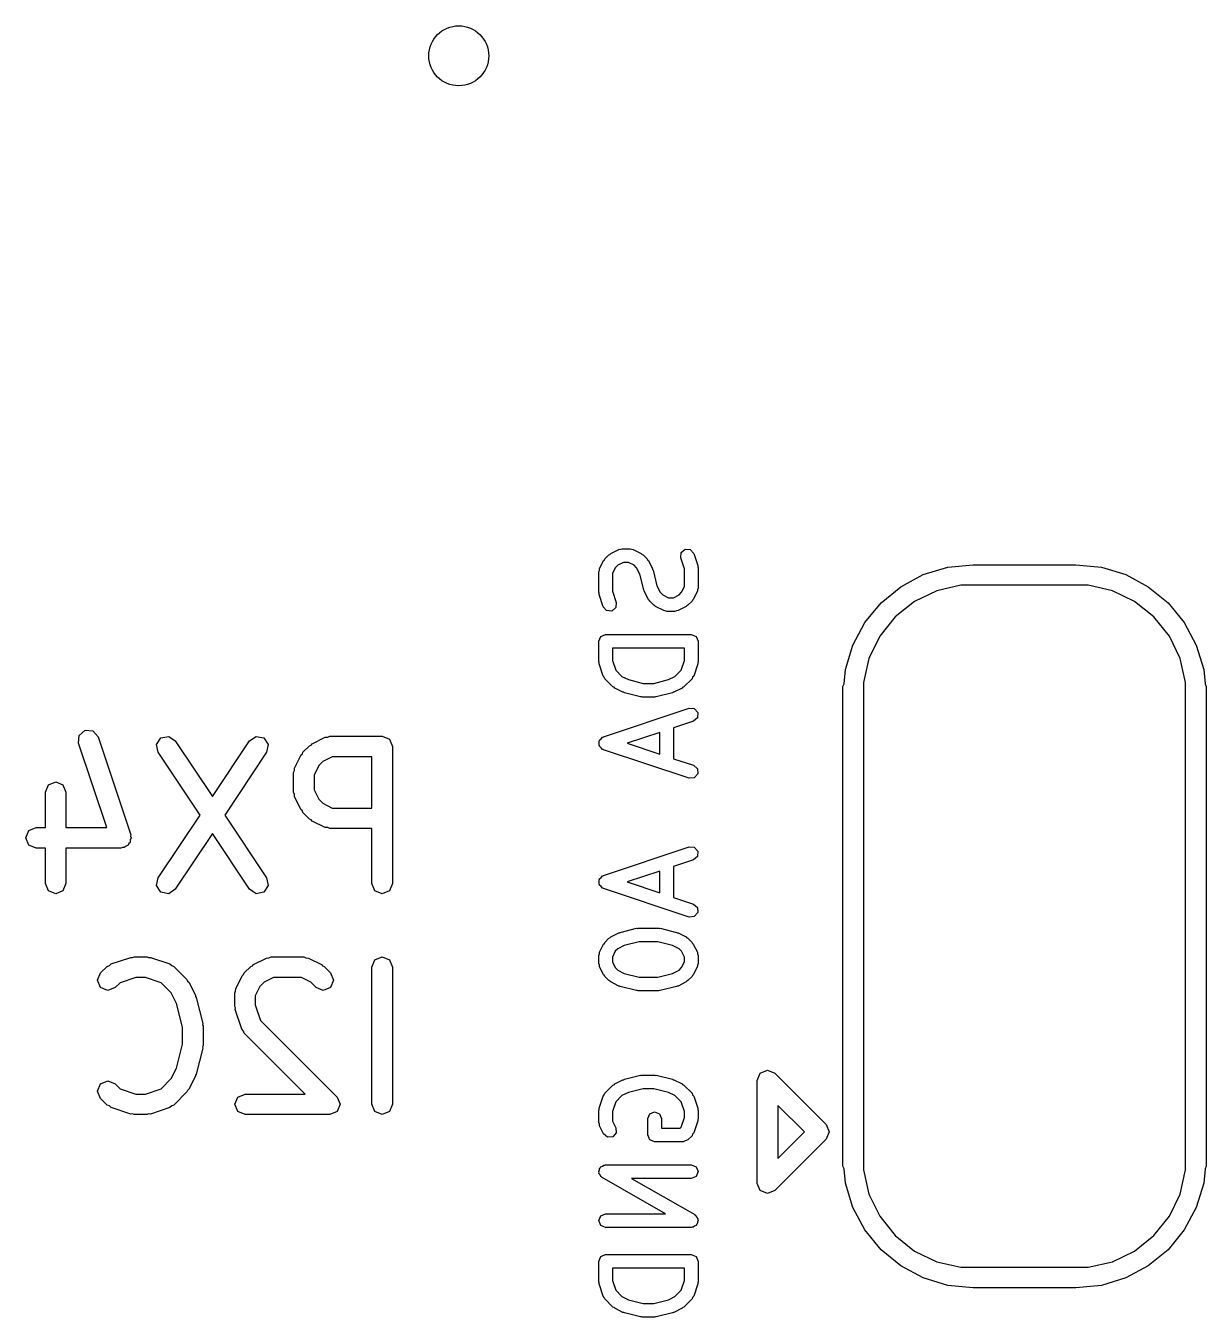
# Model space of a CAD drawing. Extents: x 3.9 to 4.98, y -3.16 to -2.45.
# Drawn here: x 3.9005 to 4.1717, y -2.8898 to -2.5931 of the extents above; entities that cross this region are included whole.
import ezdxf

# ---------------------------------------------------------------- set-up
doc = ezdxf.new("R2010")
doc.units = 0
doc.header["$MEASUREMENT"] = 0
doc.layers.add('BLACK', color=7, linetype='CONTINUOUS')

msp = doc.modelspace()

# ---------------------------------------------------------------- linework, layer by layer
at = {"layer": 'BLACK', "linetype": 'CONTINUOUS'}
for p, q in [((4.03357, -2.71558), (4.0345, -2.71465)), ((4.0345, -2.71465), (4.03474, -2.71455)), ((4.03474, -2.71455), (4.03491, -2.71435)), ((4.03491, -2.71435), (4.03679, -2.71341)), ((4.03679, -2.71341), (4.03715, -2.71339)), ((4.03715, -2.71339), (4.03749, -2.71325)), ((4.03749, -2.71325), (4.03937, -2.71325)), ((4.03937, -2.71325), (4.0397, -2.71339)), ((4.0397, -2.71339), (4.04007, -2.71341)), ((4.04007, -2.71341), (4.04195, -2.71435)), ((4.04195, -2.71435), (4.04212, -2.71455)), ((4.04212, -2.71455), (4.04235, -2.71465)), ((4.04235, -2.71465), (4.04329, -2.71558)), ((4.051, -2.71532), (4.05108, -2.71412)), ((4.05108, -2.71412), (4.05199, -2.71333)), ((4.05199, -2.71333), (4.05319, -2.71341)), ((4.05319, -2.71341), (4.05398, -2.71432)), ((4.05398, -2.71432), (4.05492, -2.71714)), ((4.03233, -2.71787), (4.03327, -2.71599)), ((4.03327, -2.71599), (4.03347, -2.71582)), ((4.03347, -2.71582), (4.03357, -2.71558)), ((4.03597, -2.71763), (4.03532, -2.71894)), ((4.03655, -2.71705), (4.03597, -2.71763)), ((4.03786, -2.7164), (4.03655, -2.71705)), ((4.03899, -2.7164), (4.03786, -2.7164)), ((4.04031, -2.71705), (4.03899, -2.7164)), ((4.04088, -2.71763), (4.04031, -2.71705)), ((4.04163, -2.71912), (4.04088, -2.71763)), ((4.04329, -2.71558), (4.04339, -2.71582)), ((4.04339, -2.71582), (4.04359, -2.71599)), ((4.04359, -2.71599), (4.04452, -2.71787)), ((4.05185, -2.71789), (4.051, -2.71532)), ((4.05492, -2.71714), (4.0549, -2.71739)), ((4.0549, -2.71739), (4.055, -2.71763)), ((4.055, -2.71763), (4.055, -2.72232)), ((4.10674, -2.71921), (4.11235, -2.7175)), ((4.11235, -2.7175), (4.11819, -2.71693)), ((4.11819, -2.71693), (4.14181, -2.71693)), ((4.14181, -2.71693), (4.14765, -2.7175)), ((4.14765, -2.7175), (4.15326, -2.71921)), ((4.03217, -2.71857), (4.03231, -2.71823)), ((4.03217, -2.72326), (4.03217, -2.71857)), ((4.03231, -2.71823), (4.03233, -2.71787)), ((4.03532, -2.71894), (4.03532, -2.723)), ((4.04253, -2.7227), (4.04163, -2.71912)), ((4.04452, -2.71787), (4.04454, -2.71805)), ((4.04454, -2.71805), (4.04464, -2.71819)), ((4.04464, -2.71819), (4.04554, -2.72177)), ((4.05185, -2.72195), (4.05185, -2.71789)), ((4.10157, -2.72197), (4.10674, -2.71921)), ((4.15326, -2.71921), (4.15843, -2.72197)), ((4.03227, -2.7235), (4.03217, -2.72326)), ((4.03225, -2.72376), (4.03227, -2.7235)), ((4.03532, -2.723), (4.03617, -2.72557)), ((4.04263, -2.72285), (4.04253, -2.7227)), ((4.04264, -2.72302), (4.04263, -2.72285)), ((4.04358, -2.7249), (4.04264, -2.72302)), ((4.04554, -2.72177), (4.04628, -2.72326)), ((4.04628, -2.72326), (4.04686, -2.72384)), ((4.05062, -2.72384), (4.0512, -2.72326)), ((4.0512, -2.72326), (4.05185, -2.72195)), ((4.05484, -2.72302), (4.0539, -2.7249)), ((4.05486, -2.72266), (4.05484, -2.72302)), ((4.055, -2.72232), (4.05486, -2.72266)), ((4.09703, -2.72569), (4.10157, -2.72197)), ((4.10981, -2.72292), (4.1047, -2.72538)), ((4.11535, -2.72165), (4.10981, -2.72292)), ((4.11819, -2.72165), (4.11535, -2.72165)), ((4.14181, -2.72165), (4.11819, -2.72165)), ((4.14465, -2.72165), (4.14181, -2.72165)), ((4.15019, -2.72292), (4.14465, -2.72165)), ((4.1553, -2.72538), (4.15019, -2.72292)), ((4.15843, -2.72197), (4.16297, -2.72569)), ((4.03319, -2.72657), (4.03225, -2.72376)), ((4.03398, -2.72748), (4.03319, -2.72657)), ((4.03617, -2.72557), (4.03609, -2.72677)), ((4.04378, -2.72507), (4.04358, -2.7249)), ((4.04388, -2.72531), (4.04378, -2.72507)), ((4.04481, -2.72625), (4.04388, -2.72531)), ((4.04505, -2.72635), (4.04481, -2.72625)), ((4.04522, -2.72654), (4.04505, -2.72635)), ((4.0471, -2.72748), (4.04522, -2.72654)), ((4.04686, -2.72384), (4.04817, -2.7245)), ((4.04817, -2.7245), (4.04931, -2.7245)), ((4.04931, -2.7245), (4.05062, -2.72384)), ((4.05226, -2.72654), (4.05038, -2.72748)), ((4.05243, -2.72635), (4.05226, -2.72654)), ((4.05267, -2.72625), (4.05243, -2.72635)), ((4.0536, -2.72531), (4.05267, -2.72625)), ((4.0537, -2.72507), (4.0536, -2.72531)), ((4.0539, -2.7249), (4.0537, -2.72507)), ((4.09331, -2.73023), (4.09703, -2.72569)), ((4.1047, -2.72538), (4.10026, -2.72892)), ((4.15974, -2.72892), (4.1553, -2.72538)), ((4.16297, -2.72569), (4.16669, -2.73023)), ((4.03518, -2.72756), (4.03398, -2.72748)), ((4.03609, -2.72677), (4.03518, -2.72756)), ((4.04746, -2.7275), (4.0471, -2.72748)), ((4.0478, -2.72764), (4.04746, -2.7275)), ((4.04968, -2.72764), (4.0478, -2.72764)), ((4.05002, -2.7275), (4.04968, -2.72764)), ((4.05038, -2.72748), (4.05002, -2.7275)), ((4.10026, -2.72892), (4.09672, -2.73336)), ((4.16328, -2.73336), (4.15974, -2.72892)), ((4.09055, -2.7354), (4.09331, -2.73023)), ((4.16669, -2.73023), (4.16945, -2.7354)), ((4.03217, -2.73451), (4.03263, -2.73339)), ((4.03217, -2.73919), (4.03217, -2.73451)), ((4.03263, -2.73339), (4.03374, -2.73293)), ((4.03374, -2.73293), (4.05343, -2.73293)), ((4.05343, -2.73293), (4.05454, -2.73339)), ((4.05454, -2.73339), (4.055, -2.73451)), ((4.055, -2.73451), (4.055, -2.73919)), ((4.08884, -2.74101), (4.09055, -2.7354)), ((4.09672, -2.73336), (4.09426, -2.73848)), ((4.16574, -2.73848), (4.16328, -2.73336)), ((4.16945, -2.7354), (4.17116, -2.74101)), ((4.05185, -2.73608), (4.03532, -2.73608)), ((4.03532, -2.73608), (4.03532, -2.73894)), ((4.05185, -2.73894), (4.05185, -2.73608)), ((4.09426, -2.73848), (4.09299, -2.74401)), ((4.16701, -2.74401), (4.16574, -2.73848)), ((4.03227, -2.73943), (4.03217, -2.73919)), ((4.03225, -2.73969), (4.03227, -2.73943)), ((4.03319, -2.7425), (4.03225, -2.73969)), ((4.03532, -2.73894), (4.03606, -2.74115)), ((4.03606, -2.74115), (4.03749, -2.74259)), ((4.04968, -2.74259), (4.05111, -2.74115)), ((4.05111, -2.74115), (4.05185, -2.73894)), ((4.05492, -2.73969), (4.05398, -2.7425)), ((4.055, -2.73919), (4.0549, -2.73943)), ((4.0549, -2.73943), (4.05492, -2.73969)), ((4.08852, -2.74427), (4.08884, -2.74101)), ((4.17116, -2.74101), (4.17148, -2.74427)), ((4.03343, -2.74278), (4.03319, -2.7425)), ((4.03357, -2.74312), (4.03343, -2.74278)), ((4.03544, -2.74499), (4.03357, -2.74312)), ((4.03749, -2.74259), (4.03898, -2.74333)), ((4.03898, -2.74333), (4.04237, -2.74418)), ((4.04237, -2.74418), (4.0448, -2.74418)), ((4.0448, -2.74418), (4.04819, -2.74333)), ((4.04819, -2.74333), (4.04968, -2.74259)), ((4.0536, -2.74312), (4.05173, -2.74499)), ((4.05374, -2.74278), (4.0536, -2.74312)), ((4.05398, -2.7425), (4.05374, -2.74278)), ((4.08827, -2.74488), (4.08852, -2.74427)), ((4.09299, -2.74401), (4.09299, -2.74488)), ((4.16701, -2.74488), (4.16701, -2.74401)), ((4.17148, -2.74427), (4.17173, -2.74488)), ((4.03568, -2.74509), (4.03544, -2.74499)), ((4.03585, -2.74529), (4.03568, -2.74509)), ((4.03772, -2.74623), (4.03585, -2.74529)), ((4.0379, -2.74624), (4.03772, -2.74623)), ((4.03805, -2.74635), (4.0379, -2.74624)), ((4.0418, -2.74728), (4.03805, -2.74635)), ((4.04199, -2.74725), (4.0418, -2.74728)), ((4.04218, -2.74733), (4.04199, -2.74725)), ((4.04499, -2.74733), (4.04218, -2.74733)), ((4.04518, -2.74725), (4.04499, -2.74733)), ((4.04537, -2.74728), (4.04518, -2.74725)), ((4.04912, -2.74635), (4.04537, -2.74728)), ((4.04927, -2.74624), (4.04912, -2.74635)), ((4.04944, -2.74623), (4.04927, -2.74624)), ((4.05132, -2.74529), (4.04944, -2.74623)), ((4.05149, -2.74509), (4.05132, -2.74529)), ((4.05173, -2.74499), (4.05149, -2.74509)), ((4.08827, -2.85512), (4.08827, -2.74488)), ((4.09299, -2.74488), (4.09299, -2.85315)), ((4.16701, -2.85315), (4.16701, -2.74488)), ((4.17173, -2.74488), (4.17173, -2.85512)), ((4.03324, -2.75645), (4.05293, -2.74989)), ((4.05293, -2.74989), (4.05413, -2.74997)), ((4.05413, -2.74997), (4.05492, -2.75088)), ((4.05393, -2.75287), (4.04938, -2.75439)), ((4.05484, -2.75208), (4.05393, -2.75287)), ((4.05492, -2.75088), (4.05484, -2.75208)), ((3.91266, -2.75794), (3.91279, -2.75614)), ((3.91279, -2.75614), (3.91415, -2.75495)), ((3.91415, -2.75495), (3.91596, -2.75508)), ((3.91596, -2.75508), (3.91714, -2.75645)), ((3.96989, -2.75654), (3.97039, -2.75633)), ((3.97039, -2.75633), (3.98239, -2.75633)), ((3.98239, -2.75633), (3.98406, -2.75702)), ((4.04623, -2.75544), (4.03872, -2.75794)), ((4.04623, -2.76044), (4.04623, -2.75544)), ((4.04938, -2.75439), (4.04938, -2.76149)), ((3.91912, -2.77733), (3.91266, -2.75794)), ((3.91714, -2.75645), (3.92464, -2.77895)), ((3.93058, -2.75823), (3.93159, -2.75673)), ((3.93093, -2.76001), (3.93058, -2.75823)), ((3.93159, -2.75673), (3.93336, -2.75638)), ((3.93336, -2.75638), (3.93486, -2.75738)), ((3.93486, -2.75738), (3.9434, -2.77018)), ((3.9434, -2.77018), (3.95193, -2.75738)), ((3.95193, -2.75738), (3.95343, -2.75638)), ((3.95343, -2.75638), (3.95521, -2.75673)), ((3.95521, -2.75673), (3.95621, -2.75823)), ((3.95621, -2.75823), (3.95586, -2.76001)), ((3.96422, -2.76002), (3.96572, -2.75852)), ((3.96572, -2.75852), (3.96608, -2.75838)), ((3.96608, -2.75838), (3.96634, -2.75808)), ((3.96634, -2.75808), (3.96934, -2.75658)), ((3.96934, -2.75658), (3.96989, -2.75654)), ((3.98406, -2.75702), (3.98475, -2.7587)), ((3.98475, -2.7587), (3.98475, -2.79019)), ((4.03225, -2.75744), (4.03233, -2.75735)), ((4.03228, -2.75794), (4.03225, -2.75744)), ((4.03225, -2.75844), (4.03228, -2.75794)), ((4.03233, -2.75853), (4.03225, -2.75844)), ((4.03233, -2.75724), (4.03271, -2.75691)), ((4.03233, -2.75735), (4.03233, -2.75724)), ((4.03233, -2.75865), (4.03233, -2.75853)), ((4.03271, -2.75897), (4.03233, -2.75865)), ((4.03271, -2.75691), (4.03304, -2.75653)), ((4.03304, -2.75935), (4.03271, -2.75897)), ((4.03304, -2.75653), (4.03316, -2.75652)), ((4.03316, -2.75652), (4.03324, -2.75645)), ((4.03872, -2.75794), (4.04623, -2.76044)), ((3.94056, -2.77444), (3.93093, -2.76001)), ((3.95586, -2.76001), (3.94624, -2.77444)), ((3.96228, -2.76364), (3.96378, -2.76064)), ((3.96378, -2.76064), (3.96408, -2.76038)), ((3.96408, -2.76038), (3.96422, -2.76002)), ((3.96879, -2.76214), (3.96784, -2.76309)), ((3.97095, -2.76106), (3.96879, -2.76214)), ((3.98003, -2.76106), (3.97095, -2.76106)), ((3.98003, -2.77283), (3.98003, -2.76106)), ((4.03316, -2.75936), (4.03304, -2.75935)), ((4.03324, -2.75944), (4.03316, -2.75936)), ((4.05293, -2.766), (4.03324, -2.75944)), ((4.04938, -2.76149), (4.05393, -2.76301)), ((3.96203, -2.76469), (3.96224, -2.76419)), ((3.96203, -2.76919), (3.96203, -2.76469)), ((3.96224, -2.76419), (3.96228, -2.76364)), ((3.96784, -2.76309), (3.96676, -2.76525)), ((4.05393, -2.76301), (4.05484, -2.7638)), ((4.05492, -2.765), (4.05413, -2.76591)), ((4.05484, -2.7638), (4.05492, -2.765)), ((3.90504, -2.76919), (3.90573, -2.76752)), ((3.90573, -2.76752), (3.9074, -2.76683)), ((3.9074, -2.76683), (3.90907, -2.76752)), ((3.90907, -2.76752), (3.90976, -2.76919)), ((3.96676, -2.76525), (3.96676, -2.76864)), ((4.05413, -2.76591), (4.05293, -2.766)), ((3.90504, -2.77733), (3.90504, -2.76919)), ((3.90976, -2.76919), (3.90976, -2.77733)), ((3.96224, -2.7697), (3.96203, -2.76919)), ((3.96228, -2.77025), (3.96224, -2.7697)), ((3.96378, -2.77325), (3.96228, -2.77025)), ((3.96676, -2.76864), (3.96784, -2.77079)), ((3.96784, -2.77079), (3.96879, -2.77175)), ((3.96408, -2.7735), (3.96378, -2.77325)), ((3.96422, -2.77386), (3.96408, -2.7735)), ((3.96572, -2.77536), (3.96422, -2.77386)), ((3.96879, -2.77175), (3.97095, -2.77283)), ((3.97095, -2.77283), (3.98003, -2.77283)), ((3.93093, -2.78888), (3.94056, -2.77444)), ((3.94624, -2.77444), (3.95586, -2.78888)), ((3.96608, -2.77551), (3.96572, -2.77536)), ((3.96634, -2.77581), (3.96608, -2.77551)), ((3.96934, -2.77731), (3.96634, -2.77581)), ((3.90054, -2.77969), (3.90123, -2.77802)), ((3.90123, -2.78136), (3.90054, -2.77969)), ((3.90123, -2.77802), (3.9029, -2.77733)), ((3.9029, -2.77733), (3.90504, -2.77733)), ((3.90976, -2.77733), (3.91912, -2.77733)), ((3.92476, -2.77969), (3.92455, -2.7802)), ((3.92464, -2.77895), (3.92461, -2.77933)), ((3.92461, -2.77933), (3.92476, -2.77969)), ((3.9434, -2.7787), (3.93486, -2.7915)), ((3.95193, -2.7915), (3.9434, -2.7787)), ((3.96989, -2.77734), (3.96934, -2.77731)), ((3.97039, -2.77756), (3.96989, -2.77734)), ((3.98003, -2.77756), (3.97039, -2.77756)), ((3.98003, -2.79019), (3.98003, -2.77756)), ((3.9029, -2.78205), (3.90123, -2.78136)), ((3.90504, -2.78205), (3.9029, -2.78205)), ((3.90504, -2.79019), (3.90504, -2.78205)), ((3.9224, -2.78205), (3.90976, -2.78205)), ((3.90976, -2.78205), (3.90976, -2.79019)), ((3.92276, -2.78191), (3.9224, -2.78205)), ((3.92315, -2.78193), (3.92276, -2.78191)), ((3.92356, -2.78157), (3.92315, -2.78193)), ((3.92407, -2.78136), (3.92356, -2.78157)), ((3.92422, -2.781), (3.92407, -2.78136)), ((3.92451, -2.78075), (3.92422, -2.781)), ((3.92455, -2.7802), (3.92451, -2.78075)), ((4.03324, -2.78832), (4.05293, -2.78176)), ((4.05293, -2.78176), (4.05413, -2.78184)), ((4.05413, -2.78184), (4.05492, -2.78275)), ((4.05492, -2.78275), (4.05484, -2.78395)), ((4.05393, -2.78474), (4.04938, -2.78626)), ((4.05484, -2.78395), (4.05393, -2.78474)), ((3.93058, -2.79065), (3.93093, -2.78888)), ((3.95586, -2.78888), (3.95621, -2.79065)), ((4.03233, -2.78911), (4.03271, -2.78878)), ((4.03271, -2.78878), (4.03304, -2.7884)), ((4.03304, -2.7884), (4.03316, -2.7884)), ((4.03316, -2.7884), (4.03324, -2.78832)), ((4.04623, -2.78731), (4.03872, -2.78981)), ((4.04623, -2.79231), (4.04623, -2.78731)), ((4.04938, -2.78626), (4.04938, -2.79336)), ((3.90573, -2.79186), (3.90504, -2.79019)), ((3.9074, -2.79255), (3.90573, -2.79186)), ((3.90907, -2.79186), (3.9074, -2.79255)), ((3.90976, -2.79019), (3.90907, -2.79186)), ((3.93159, -2.79216), (3.93058, -2.79065)), ((3.93486, -2.7915), (3.93336, -2.79251)), ((3.95343, -2.79251), (3.95193, -2.7915)), ((3.95621, -2.79065), (3.95521, -2.79216)), ((3.98072, -2.79186), (3.98003, -2.79019)), ((3.98239, -2.79255), (3.98072, -2.79186)), ((3.98406, -2.79186), (3.98239, -2.79255)), ((3.98475, -2.79019), (3.98406, -2.79186)), ((4.03225, -2.78931), (4.03233, -2.78923)), ((4.03228, -2.78981), (4.03225, -2.78931)), ((4.03225, -2.79031), (4.03228, -2.78981)), ((4.03233, -2.7904), (4.03225, -2.79031)), ((4.03233, -2.78923), (4.03233, -2.78911)), ((4.03233, -2.79052), (4.03233, -2.7904)), ((4.03271, -2.79084), (4.03233, -2.79052)), ((4.03304, -2.79122), (4.03271, -2.79084)), ((4.03316, -2.79123), (4.03304, -2.79122)), ((4.03324, -2.79131), (4.03316, -2.79123)), ((4.05293, -2.79787), (4.03324, -2.79131)), ((4.03872, -2.78981), (4.04623, -2.79231)), ((3.93336, -2.79251), (3.93159, -2.79216)), ((3.95521, -2.79216), (3.95343, -2.79251)), ((4.04938, -2.79336), (4.05393, -2.79488)), ((4.05393, -2.79488), (4.05484, -2.79567)), ((4.05413, -2.79778), (4.05293, -2.79787)), ((4.05492, -2.79687), (4.05413, -2.79778)), ((4.05484, -2.79567), (4.05492, -2.79687)), ((4.03711, -2.80141), (4.04086, -2.80047)), ((4.04086, -2.80047), (4.04106, -2.8005)), ((4.04106, -2.8005), (4.04124, -2.80042)), ((4.04124, -2.80042), (4.04593, -2.80042)), ((4.04593, -2.80042), (4.04611, -2.8005)), ((4.04611, -2.8005), (4.04631, -2.80047)), ((4.04631, -2.80047), (4.05006, -2.80141)), ((4.03347, -2.80394), (4.03357, -2.8037)), ((4.03357, -2.8037), (4.0345, -2.80276)), ((4.0345, -2.80276), (4.03474, -2.80266)), ((4.03474, -2.80266), (4.03491, -2.80246)), ((4.03491, -2.80246), (4.03679, -2.80153)), ((4.03679, -2.80153), (4.03697, -2.80151)), ((4.03697, -2.80151), (4.03711, -2.80141)), ((4.04144, -2.80357), (4.03804, -2.80442)), ((4.04573, -2.80357), (4.04144, -2.80357)), ((4.04913, -2.80442), (4.04573, -2.80357)), ((4.05006, -2.80141), (4.0502, -2.80151)), ((4.0502, -2.80151), (4.05038, -2.80153)), ((4.05038, -2.80153), (4.05226, -2.80246)), ((4.05226, -2.80246), (4.05243, -2.80266)), ((4.05243, -2.80266), (4.05267, -2.80276)), ((4.05267, -2.80276), (4.0536, -2.8037)), ((4.0536, -2.8037), (4.0537, -2.80394)), ((4.03217, -2.80669), (4.03231, -2.80635)), ((4.03217, -2.80856), (4.03217, -2.80669)), ((4.03231, -2.80635), (4.03233, -2.80598)), ((4.03233, -2.80598), (4.03327, -2.80411)), ((4.03327, -2.80411), (4.03347, -2.80394)), ((4.03597, -2.80574), (4.03532, -2.80706)), ((4.03655, -2.80517), (4.03597, -2.80574)), ((4.03804, -2.80442), (4.03655, -2.80517)), ((4.05062, -2.80517), (4.04913, -2.80442)), ((4.0512, -2.80574), (4.05062, -2.80517)), ((4.05185, -2.80706), (4.0512, -2.80574)), ((4.0537, -2.80394), (4.0539, -2.80411)), ((4.0539, -2.80411), (4.05484, -2.80598)), ((4.05484, -2.80598), (4.05486, -2.80635)), ((4.05486, -2.80635), (4.055, -2.80669)), ((4.055, -2.80669), (4.055, -2.80856)), ((3.91773, -2.81073), (3.91923, -2.80923)), ((3.91923, -2.80923), (3.91974, -2.80902)), ((3.91974, -2.80902), (3.92015, -2.80866)), ((3.92015, -2.80866), (3.92465, -2.80716)), ((3.92465, -2.80716), (3.92504, -2.80719)), ((3.92504, -2.80719), (3.9254, -2.80704)), ((3.9254, -2.80704), (3.9284, -2.80704)), ((3.9284, -2.80704), (3.92876, -2.80719)), ((3.92876, -2.80719), (3.92915, -2.80716)), ((3.92915, -2.80716), (3.93365, -2.80866)), ((3.93365, -2.80866), (3.93406, -2.80902)), ((3.93406, -2.80902), (3.93457, -2.80923)), ((3.93457, -2.80923), (3.93757, -2.81223)), ((3.95073, -2.81073), (3.95223, -2.80923)), ((3.95223, -2.80923), (3.95259, -2.80908)), ((3.95259, -2.80908), (3.95284, -2.80879)), ((3.95284, -2.80879), (3.95584, -2.80729)), ((3.95584, -2.80729), (3.95639, -2.80725)), ((3.95639, -2.80725), (3.9569, -2.80704)), ((3.9569, -2.80704), (3.9644, -2.80704)), ((3.9644, -2.80704), (3.9649, -2.80725)), ((3.9649, -2.80725), (3.96545, -2.80729)), ((3.96545, -2.80729), (3.96845, -2.80879)), ((3.96845, -2.80879), (3.96871, -2.80908)), ((3.96871, -2.80908), (3.96906, -2.80923)), ((3.96906, -2.80923), (3.97056, -2.81073)), ((3.98003, -2.8094), (3.98072, -2.80773)), ((3.98003, -2.8409), (3.98003, -2.8094)), ((3.98072, -2.80773), (3.98239, -2.80704)), ((3.98239, -2.80704), (3.98406, -2.80773)), ((3.98406, -2.80773), (3.98475, -2.8094)), ((3.98475, -2.8094), (3.98475, -2.8409)), ((4.03231, -2.8089), (4.03217, -2.80856)), ((4.03233, -2.80926), (4.03231, -2.8089)), ((4.03327, -2.81114), (4.03233, -2.80926)), ((4.03532, -2.80706), (4.03532, -2.80819)), ((4.03532, -2.80819), (4.03597, -2.8095)), ((4.03597, -2.8095), (4.03655, -2.81008)), ((4.05062, -2.81008), (4.0512, -2.8095)), ((4.0512, -2.8095), (4.05185, -2.80819)), ((4.05185, -2.80819), (4.05185, -2.80706)), ((4.05484, -2.80926), (4.0539, -2.81114)), ((4.05486, -2.8089), (4.05484, -2.80926)), ((4.055, -2.80856), (4.05486, -2.8089)), ((3.91704, -2.8124), (3.91773, -2.81073)), ((3.91773, -2.81407), (3.91704, -2.8124)), ((3.92578, -2.81177), (3.92218, -2.81297)), ((3.92802, -2.81177), (3.92578, -2.81177)), ((3.93162, -2.81297), (3.92802, -2.81177)), ((3.93757, -2.81223), (3.93772, -2.81259)), ((3.93772, -2.81259), (3.93801, -2.81285)), ((3.94878, -2.81435), (3.95028, -2.81135)), ((3.95028, -2.81135), (3.95058, -2.81109)), ((3.95058, -2.81109), (3.95073, -2.81073)), ((3.95745, -2.81177), (3.9553, -2.81284)), ((3.96384, -2.81177), (3.95745, -2.81177)), ((3.966, -2.81284), (3.96384, -2.81177)), ((3.97056, -2.81073), (3.97126, -2.8124)), ((3.97126, -2.8124), (3.97056, -2.81407)), ((4.03347, -2.81131), (4.03327, -2.81114)), ((4.03357, -2.81155), (4.03347, -2.81131)), ((4.0345, -2.81249), (4.03357, -2.81155)), ((4.03474, -2.81258), (4.0345, -2.81249)), ((4.03491, -2.81278), (4.03474, -2.81258)), ((4.03655, -2.81008), (4.03804, -2.81082)), ((4.03804, -2.81082), (4.04144, -2.81167)), ((4.04144, -2.81167), (4.04573, -2.81167)), ((4.04573, -2.81167), (4.04913, -2.81082)), ((4.04913, -2.81082), (4.05062, -2.81008)), ((4.05243, -2.81258), (4.05226, -2.81278)), ((4.05267, -2.81249), (4.05243, -2.81258)), ((4.0536, -2.81155), (4.05267, -2.81249)), ((4.0537, -2.81131), (4.0536, -2.81155)), ((4.0539, -2.81114), (4.0537, -2.81131)), ((3.9194, -2.81477), (3.91773, -2.81407)), ((3.92107, -2.81407), (3.9194, -2.81477)), ((3.92218, -2.81297), (3.92107, -2.81407)), ((3.93396, -2.8153), (3.93162, -2.81297)), ((3.93517, -2.81773), (3.93396, -2.8153)), ((3.93801, -2.81285), (3.93951, -2.81585)), ((3.94853, -2.8154), (3.94874, -2.81489)), ((3.94853, -2.8184), (3.94853, -2.8154)), ((3.94874, -2.81489), (3.94878, -2.81435)), ((3.95434, -2.8138), (3.95326, -2.81596)), ((3.9553, -2.81284), (3.95434, -2.8138)), ((3.96722, -2.81407), (3.966, -2.81284)), ((3.96889, -2.81477), (3.96722, -2.81407)), ((3.97056, -2.81407), (3.96889, -2.81477)), ((4.03679, -2.81372), (4.03491, -2.81278)), ((4.03697, -2.81373), (4.03679, -2.81372)), ((4.03711, -2.81384), (4.03697, -2.81373)), ((4.04086, -2.81477), (4.03711, -2.81384)), ((4.04106, -2.81475), (4.04086, -2.81477)), ((4.04124, -2.81482), (4.04106, -2.81475)), ((4.04593, -2.81482), (4.04124, -2.81482)), ((4.04611, -2.81475), (4.04593, -2.81482)), ((4.04631, -2.81477), (4.04611, -2.81475)), ((4.05006, -2.81384), (4.04631, -2.81477)), ((4.0502, -2.81373), (4.05006, -2.81384)), ((4.05038, -2.81372), (4.0502, -2.81373)), ((4.05226, -2.81278), (4.05038, -2.81372)), ((3.93654, -2.82319), (3.93517, -2.81773)), ((3.93951, -2.81585), (3.93953, -2.81611)), ((3.93953, -2.81611), (3.93969, -2.81633)), ((3.93969, -2.81633), (3.94119, -2.82233)), ((3.94868, -2.81876), (3.94853, -2.8184)), ((3.95326, -2.81596), (3.95326, -2.81802)), ((3.95326, -2.81802), (3.95446, -2.82163)), ((3.94866, -2.81915), (3.94868, -2.81876)), ((3.95016, -2.82365), (3.94866, -2.81915)), ((3.93654, -2.82711), (3.93654, -2.82319)), ((3.94119, -2.82233), (3.94115, -2.82263)), ((3.94115, -2.82263), (3.94126, -2.8229)), ((3.94126, -2.8229), (3.94126, -2.8274)), ((3.95052, -2.82406), (3.95016, -2.82365)), ((3.95073, -2.82457), (3.95052, -2.82406)), ((3.96469, -2.83854), (3.95073, -2.82457)), ((3.95446, -2.82163), (3.97206, -2.83923)), ((3.93517, -2.83258), (3.93654, -2.82711)), ((3.94126, -2.8274), (3.94115, -2.82768)), ((3.94119, -2.82797), (3.93969, -2.83397)), ((3.94115, -2.82768), (3.94119, -2.82797)), ((3.93396, -2.835), (3.93517, -2.83258)), ((4.06927, -2.83376), (4.07094, -2.83307)), ((4.07094, -2.83307), (4.07262, -2.83376)), ((3.91704, -2.8379), (3.91773, -2.83623)), ((3.91773, -2.83623), (3.9194, -2.83554)), ((3.9194, -2.83554), (3.92107, -2.83623)), ((3.92107, -2.83623), (3.92218, -2.83734)), ((3.93162, -2.83734), (3.93396, -2.835)), ((3.93951, -2.83446), (3.93801, -2.83746)), ((3.93953, -2.83419), (3.93951, -2.83446)), ((3.93969, -2.83397), (3.93953, -2.83419)), ((4.03544, -2.83651), (4.03568, -2.83641)), ((4.03568, -2.83641), (4.03585, -2.83621)), ((4.03585, -2.83621), (4.03772, -2.83527)), ((4.03772, -2.83527), (4.0379, -2.83526)), ((4.0379, -2.83526), (4.03805, -2.83515)), ((4.03805, -2.83515), (4.0418, -2.83422)), ((4.0418, -2.83422), (4.04199, -2.83425)), ((4.04199, -2.83425), (4.04218, -2.83417)), ((4.04218, -2.83417), (4.04499, -2.83417)), ((4.04499, -2.83417), (4.04518, -2.83425)), ((4.04518, -2.83425), (4.04537, -2.83422)), ((4.04537, -2.83422), (4.04912, -2.83515)), ((4.04912, -2.83515), (4.04927, -2.83526)), ((4.04927, -2.83526), (4.04944, -2.83527)), ((4.04944, -2.83527), (4.05132, -2.83621)), ((4.05132, -2.83621), (4.05149, -2.83641)), ((4.05149, -2.83641), (4.05173, -2.83651)), ((4.06858, -2.83543), (4.06927, -2.83376)), ((4.06858, -2.85906), (4.06858, -2.83543)), ((4.07262, -2.83376), (4.07262, -2.83376)), ((4.07262, -2.83376), (4.08443, -2.84557)), ((3.91773, -2.83957), (3.91704, -2.8379)), ((3.92218, -2.83734), (3.92578, -2.83854)), ((3.92578, -2.83854), (3.92802, -2.83854)), ((3.92802, -2.83854), (3.93162, -2.83734)), ((3.93757, -2.83807), (3.93457, -2.84107)), ((3.93772, -2.83771), (3.93757, -2.83807)), ((3.93801, -2.83746), (3.93772, -2.83771)), ((3.94853, -2.8409), (3.94923, -2.83923)), ((3.94923, -2.83923), (3.9509, -2.83854)), ((3.9509, -2.83854), (3.96469, -2.83854)), ((3.97206, -2.83923), (3.97276, -2.8409)), ((4.03225, -2.84181), (4.03319, -2.839)), ((4.03319, -2.839), (4.03343, -2.83872)), ((4.03343, -2.83872), (4.03357, -2.83838)), ((4.03357, -2.83838), (4.03544, -2.83651)), ((4.03749, -2.83891), (4.03606, -2.84034)), ((4.03898, -2.83817), (4.03749, -2.83891)), ((4.04237, -2.83732), (4.03898, -2.83817)), ((4.0448, -2.83732), (4.04237, -2.83732)), ((4.04819, -2.83817), (4.0448, -2.83732)), ((4.04968, -2.83891), (4.04819, -2.83817)), ((4.05111, -2.84034), (4.04968, -2.83891)), ((4.05173, -2.83651), (4.0536, -2.83838)), ((4.0536, -2.83838), (4.05374, -2.83872)), ((4.05374, -2.83872), (4.05398, -2.839)), ((4.05398, -2.839), (4.05492, -2.84181)), ((3.91923, -2.84107), (3.91773, -2.83957)), ((3.91974, -2.84128), (3.91923, -2.84107)), ((3.92015, -2.84164), (3.91974, -2.84128)), ((3.92465, -2.84314), (3.92015, -2.84164)), ((3.93365, -2.84164), (3.92915, -2.84314)), ((3.93406, -2.84128), (3.93365, -2.84164)), ((3.93457, -2.84107), (3.93406, -2.84128)), ((3.94923, -2.84257), (3.94853, -2.8409)), ((3.97276, -2.8409), (3.97206, -2.84257)), ((3.98072, -2.84257), (3.98003, -2.8409)), ((3.98475, -2.8409), (3.98406, -2.84257)), ((4.03217, -2.84231), (4.03227, -2.84207)), ((4.03217, -2.84512), (4.03217, -2.84231)), ((4.03227, -2.84207), (4.03225, -2.84181)), ((4.03606, -2.84034), (4.03532, -2.84256)), ((4.05185, -2.84256), (4.05111, -2.84034)), ((4.05492, -2.84181), (4.0549, -2.84207)), ((4.0549, -2.84207), (4.055, -2.84231)), ((4.055, -2.84231), (4.055, -2.84418)), ((4.07942, -2.84724), (4.07331, -2.84114)), ((4.07331, -2.84114), (4.07331, -2.85335)), ((3.92504, -2.84311), (3.92465, -2.84314)), ((3.9254, -2.84326), (3.92504, -2.84311)), ((3.9284, -2.84326), (3.9254, -2.84326)), ((3.92876, -2.84311), (3.9284, -2.84326)), ((3.92915, -2.84314), (3.92876, -2.84311)), ((3.9509, -2.84326), (3.94923, -2.84257)), ((3.97039, -2.84326), (3.9509, -2.84326)), ((3.97206, -2.84257), (3.97039, -2.84326)), ((3.98239, -2.84326), (3.98072, -2.84257)), ((3.98406, -2.84257), (3.98239, -2.84326)), ((4.03231, -2.84546), (4.03217, -2.84512)), ((4.03532, -2.84256), (4.03532, -2.84475)), ((4.03532, -2.84475), (4.03609, -2.84629)), ((4.04342, -2.84418), (4.04388, -2.84307)), ((4.04342, -2.84793), (4.04342, -2.84418)), ((4.04388, -2.84307), (4.04499, -2.84261)), ((4.04499, -2.84261), (4.0461, -2.84307)), ((4.0461, -2.84307), (4.04657, -2.84418)), ((4.04657, -2.84418), (4.04657, -2.84636)), ((4.05111, -2.84614), (4.05185, -2.84392)), ((4.05185, -2.84392), (4.05185, -2.84256)), ((4.05492, -2.84468), (4.05398, -2.84749)), ((4.055, -2.84418), (4.0549, -2.84442)), ((4.0549, -2.84442), (4.05492, -2.84468)), ((4.03233, -2.84582), (4.03231, -2.84546)), ((4.03327, -2.8477), (4.03233, -2.84582)), ((4.03418, -2.84849), (4.03327, -2.8477)), ((4.03617, -2.84749), (4.03538, -2.8484)), ((4.03609, -2.84629), (4.03617, -2.84749)), ((4.04388, -2.84904), (4.04342, -2.84793)), ((4.04342, -2.84793), (4.04342, -2.84793)), ((4.04657, -2.84636), (4.0509, -2.84636)), ((4.0509, -2.84636), (4.05111, -2.84614)), ((4.0536, -2.84811), (4.05267, -2.84904)), ((4.05374, -2.84777), (4.0536, -2.84811)), ((4.05398, -2.84749), (4.05374, -2.84777)), ((4.07331, -2.85335), (4.07942, -2.84724)), ((4.08443, -2.84557), (4.08512, -2.84724)), ((4.08512, -2.84724), (4.08443, -2.84891)), ((4.03538, -2.8484), (4.03418, -2.84849)), ((4.04499, -2.8495), (4.04388, -2.84904)), ((4.05155, -2.8495), (4.04499, -2.8495)), ((4.05188, -2.84937), (4.05155, -2.8495)), ((4.05155, -2.8495), (4.05155, -2.8495)), ((4.05267, -2.84904), (4.05188, -2.84937)), ((4.08443, -2.84891), (4.07262, -2.86073)), ((4.09299, -2.85315), (4.09299, -2.85599)), ((4.16701, -2.85599), (4.16701, -2.85315)), ((4.03217, -2.85637), (4.03232, -2.85599)), ((4.03225, -2.85657), (4.03217, -2.85637)), ((4.03222, -2.85678), (4.03225, -2.85657)), ((4.03247, -2.8571), (4.03222, -2.85678)), ((4.03232, -2.85599), (4.03237, -2.85558)), ((4.03237, -2.85558), (4.03255, -2.85545)), ((4.03263, -2.85748), (4.03247, -2.8571)), ((4.03255, -2.85545), (4.03263, -2.85525)), ((4.03263, -2.85525), (4.03301, -2.8551)), ((4.03301, -2.8551), (4.03333, -2.85485)), ((4.03333, -2.85485), (4.03354, -2.85487)), ((4.03354, -2.85487), (4.03374, -2.85479)), ((4.03374, -2.85479), (4.05343, -2.85479)), ((4.05343, -2.85479), (4.05454, -2.85525)), ((4.05454, -2.85525), (4.055, -2.85637)), ((4.055, -2.85637), (4.05454, -2.85748)), ((4.08852, -2.85573), (4.08827, -2.85512)), ((4.08884, -2.85899), (4.08852, -2.85573)), ((4.09299, -2.85599), (4.09426, -2.86152)), ((4.16574, -2.86152), (4.16701, -2.85599)), ((4.17148, -2.85573), (4.17116, -2.85899)), ((4.17173, -2.85512), (4.17148, -2.85573)), ((4.03283, -2.85756), (4.03263, -2.85748)), ((4.03296, -2.85773), (4.03283, -2.85756)), ((4.0475, -2.86604), (4.03296, -2.85773)), ((4.05343, -2.85794), (4.03967, -2.85794)), ((4.03967, -2.85794), (4.05421, -2.86625)), ((4.05454, -2.85748), (4.05343, -2.85794)), ((4.06927, -2.86073), (4.06858, -2.85906)), ((4.09055, -2.8646), (4.08884, -2.85899)), ((4.17116, -2.85899), (4.16945, -2.8646)), ((4.07094, -2.86142), (4.06927, -2.86073)), ((4.07262, -2.86073), (4.07094, -2.86142)), ((4.09426, -2.86152), (4.09672, -2.86664)), ((4.16328, -2.86664), (4.16574, -2.86152)), ((4.03263, -2.8665), (4.03374, -2.86604)), ((4.03374, -2.86604), (4.0475, -2.86604)), ((4.09331, -2.86977), (4.09055, -2.8646)), ((4.16945, -2.8646), (4.16669, -2.86977)), ((4.03217, -2.86761), (4.03263, -2.8665)), ((4.03263, -2.86873), (4.03217, -2.86761)), ((4.03374, -2.86919), (4.03263, -2.86873)), ((4.05416, -2.86888), (4.05384, -2.86913)), ((4.05454, -2.86873), (4.05416, -2.86888)), ((4.05421, -2.86625), (4.05434, -2.86642)), ((4.05434, -2.86642), (4.05454, -2.8665)), ((4.05454, -2.8665), (4.0547, -2.86688)), ((4.05462, -2.86853), (4.05454, -2.86873)), ((4.05479, -2.8684), (4.05462, -2.86853)), ((4.0547, -2.86688), (4.05495, -2.8672)), ((4.05485, -2.86799), (4.05479, -2.8684)), ((4.055, -2.86761), (4.05485, -2.86799)), ((4.05495, -2.8672), (4.05492, -2.86741)), ((4.05492, -2.86741), (4.055, -2.86761)), ((4.09672, -2.86664), (4.10026, -2.87108)), ((4.15974, -2.87108), (4.16328, -2.86664)), ((4.05343, -2.86919), (4.03374, -2.86919)), ((4.05363, -2.86911), (4.05343, -2.86919)), ((4.05384, -2.86913), (4.05363, -2.86911)), ((4.09703, -2.87431), (4.09331, -2.86977)), ((4.10026, -2.87108), (4.1047, -2.87462)), ((4.1553, -2.87462), (4.15974, -2.87108)), ((4.16669, -2.86977), (4.16297, -2.87431)), ((4.10157, -2.87803), (4.09703, -2.87431)), ((4.1047, -2.87462), (4.10981, -2.87708)), ((4.15019, -2.87708), (4.1553, -2.87462)), ((4.16297, -2.87431), (4.15843, -2.87803)), ((4.03217, -2.87699), (4.03263, -2.87588)), ((4.03217, -2.88168), (4.03217, -2.87699)), ((4.03263, -2.87588), (4.03374, -2.87541)), ((4.03374, -2.87541), (4.05343, -2.87541)), ((4.05343, -2.87541), (4.05454, -2.87588)), ((4.05454, -2.87588), (4.055, -2.87699)), ((4.055, -2.87699), (4.055, -2.88168)), ((4.10981, -2.87708), (4.11535, -2.87835)), ((4.14465, -2.87835), (4.15019, -2.87708)), ((4.05185, -2.87856), (4.03532, -2.87856)), ((4.03532, -2.87856), (4.03532, -2.88142)), ((4.05185, -2.88142), (4.05185, -2.87856)), ((4.10674, -2.88079), (4.10157, -2.87803)), ((4.11235, -2.8825), (4.10674, -2.88079)), ((4.11535, -2.87835), (4.11819, -2.87835)), ((4.11819, -2.87835), (4.14181, -2.87835)), ((4.14181, -2.87835), (4.14465, -2.87835)), ((4.15326, -2.88079), (4.14765, -2.8825)), ((4.15843, -2.87803), (4.15326, -2.88079)), ((4.03227, -2.88192), (4.03217, -2.88168)), ((4.03225, -2.88217), (4.03227, -2.88192)), ((4.03319, -2.88499), (4.03225, -2.88217)), ((4.03532, -2.88142), (4.03606, -2.88364)), ((4.03606, -2.88364), (4.03749, -2.88507)), ((4.04968, -2.88507), (4.05111, -2.88364)), ((4.05111, -2.88364), (4.05185, -2.88142)), ((4.05492, -2.88217), (4.05398, -2.88499)), ((4.055, -2.88168), (4.0549, -2.88192)), ((4.0549, -2.88192), (4.05492, -2.88217)), ((4.11819, -2.88307), (4.11235, -2.8825)), ((4.14181, -2.88307), (4.11819, -2.88307)), ((4.14765, -2.8825), (4.14181, -2.88307)), ((4.03343, -2.88526), (4.03319, -2.88499)), ((4.03357, -2.8856), (4.03343, -2.88526)), ((4.03544, -2.88748), (4.03357, -2.8856)), ((4.03749, -2.88507), (4.03898, -2.88581)), ((4.03898, -2.88581), (4.04237, -2.88666)), ((4.04237, -2.88666), (4.0448, -2.88666)), ((4.0448, -2.88666), (4.04819, -2.88581)), ((4.04819, -2.88581), (4.04968, -2.88507)), ((4.0536, -2.8856), (4.05173, -2.88748)), ((4.05374, -2.88526), (4.0536, -2.8856)), ((4.05398, -2.88499), (4.05374, -2.88526)), ((4.03568, -2.88758), (4.03544, -2.88748)), ((4.03585, -2.88777), (4.03568, -2.88758)), ((4.03772, -2.88871), (4.03585, -2.88777)), ((4.0379, -2.88872), (4.03772, -2.88871)), ((4.03805, -2.88883), (4.0379, -2.88872)), ((4.0418, -2.88977), (4.03805, -2.88883)), ((4.04199, -2.88974), (4.0418, -2.88977)), ((4.04218, -2.88981), (4.04199, -2.88974)), ((4.04499, -2.88981), (4.04218, -2.88981)), ((4.04518, -2.88974), (4.04499, -2.88981)), ((4.04537, -2.88977), (4.04518, -2.88974)), ((4.04912, -2.88883), (4.04537, -2.88977)), ((4.04927, -2.88872), (4.04912, -2.88883)), ((4.04944, -2.88871), (4.04927, -2.88872)), ((4.05132, -2.88777), (4.04944, -2.88871)), ((4.05149, -2.88758), (4.05132, -2.88777)), ((4.05173, -2.88748), (4.05149, -2.88758))]:
    msp.add_line(p, q, dxfattribs=at)
at = {"layer": 'BLACK'}
msp.add_circle((4, -2.6), 0.00689, dxfattribs=at)

doc.saveas('drawing.dxf')
